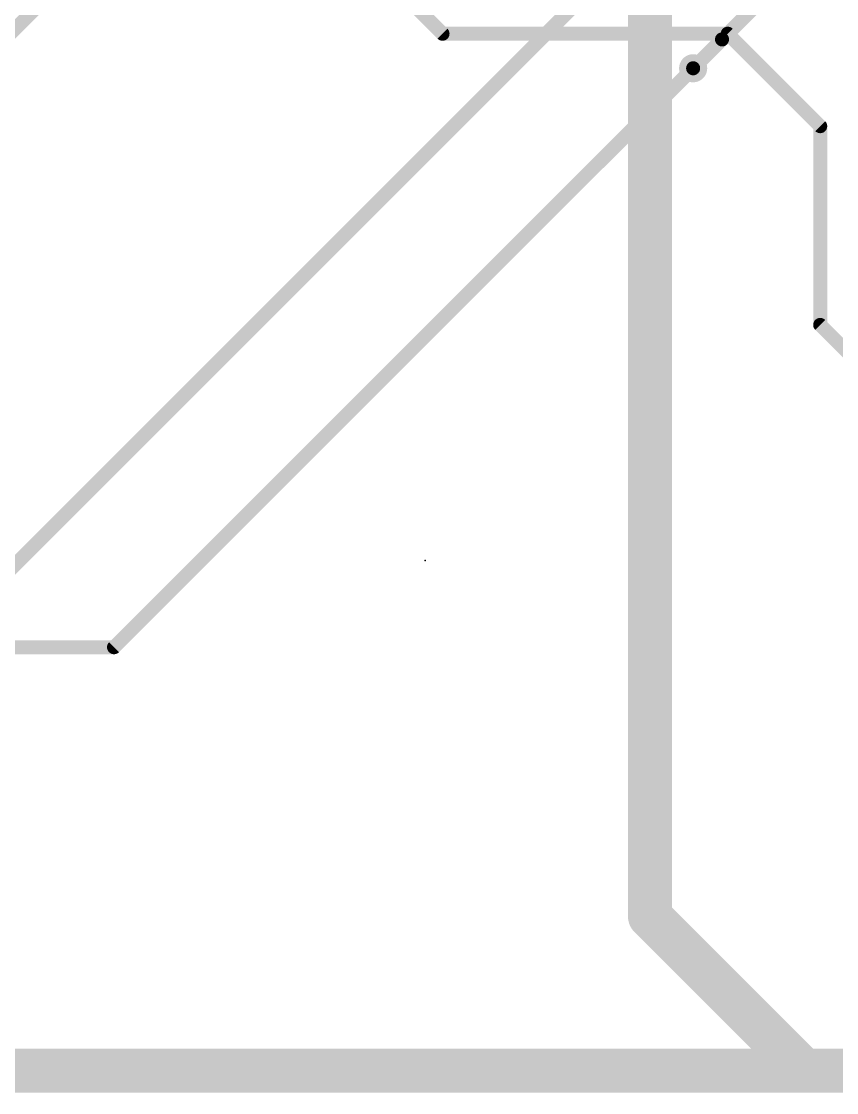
# Model space of a CAD drawing. Extents: x -12 to 133, y -27 to 98.
# Drawn here: x 38.32 to 61.9, y 1.11 to 32.11 of the extents above; entities that cross this region are included whole.
import ezdxf

# ---------------------------------------------------------------- set-up
doc = ezdxf.new("R2010")
doc.units = 0
for name, color, linetype in [('1', 12, 'CONTINUOUS'), ('16', 132, 'CONTINUOUS'), ('18', 110, 'CONTINUOUS'), ('23', 53, 'CONTINUOUS')]:
    doc.layers.add(name, color=color, linetype=linetype)

# ---------------------------------------------------------------- blocks, each defined once
blk = doc.blocks.new('ROUNDV')
at = {"const_width": 0.5}
blk.add_lwpolyline([(0, -0.25, 1), (0, 0.25, 1), (0, -0.25)], format="xyb", dxfattribs=at)

msp = doc.modelspace()

# ---------------------------------------------------------------- linework, layer by layer
at = {"layer": '1'}
for points, const_width in [([(34.5, 28.25), (51.25, 45)], 0.4064), ([(56.5, 6.21), (56.5, 41.25)], 1.27), ([(58.585, 31.585), (61.5, 34.5)], 0.4064), ([(37, 15.25), (55.25, 33.5)], 0.4064), ([(57.75, 30.75), (58.585, 31.585)], 0.4064), ([(60.96, 1.75), (56.5, 6.21)], 1.27), ([(8.41, 1.75), (60.96, 1.75)], 1.27), ([(60.96, 1.75), (63.5, 1.75)], 1.27)]:
    msp.add_lwpolyline(points, dxfattribs=dict(at, const_width=const_width))
for points, const_width in [([(58.5132, 31.6568, 1), (58.6568, 31.5132)], 0.2032), ([(58.6568, 31.5132, 1), (58.5132, 31.6568)], 0.2032), ([(57.6782, 30.8218, 1), (57.8218, 30.6782)], 0.2032), ([(56.7245, 6.4345, 1), (56.2755, 5.9855)], 0.635), ([(56.1825, 6.21, 1), (56.8175, 6.21)], 0.635), ([(60.96, 2.0675, 1), (60.96, 1.4325)], 0.635), ([(60.7355, 1.5255, 1), (61.1845, 1.9745)], 0.635), ([(60.96, 1.4325, 1), (60.96, 2.0675)], 0.635)]:
    msp.add_lwpolyline(points, format="xyb", dxfattribs=dict(at, const_width=const_width))
at = {"layer": '16', "const_width": 0.4064}
for points in [[(41.5, 40.75), (50.5, 31.75)], [(58.75, 31.75), (50.5, 31.75)], [(61.425, 29.075), (58.75, 31.75)], [(41, 14), (57.75, 30.75)], [(61.425, 23.325), (61.425, 29.075)], [(64.5, 20.25), (61.425, 23.325)], [(35.59, 14), (41, 14)]]:
    msp.add_lwpolyline(points, dxfattribs=at)
at = {"layer": '16', "const_width": 0.2032}
for points in [[(50.5, 31.8516, 1), (50.5, 31.6484)], [(50.4282, 31.6782, 1), (50.5718, 31.8218)], [(58.8218, 31.8218, 1), (58.6782, 31.6782)], [(58.75, 31.6484, 1), (58.75, 31.8516)], [(57.8218, 30.6782, 1), (57.6782, 30.8218)], [(61.5266, 29.075, 1), (61.3234, 29.075)], [(61.3532, 29.0032, 1), (61.4968, 29.1468)], [(61.3234, 23.325, 1), (61.5266, 23.325)], [(61.4968, 23.3968, 1), (61.3532, 23.2532)], [(40.9282, 14.0718, 1), (41.0718, 13.9282)], [(41, 13.8984, 1), (41, 14.1016)]]:
    msp.add_lwpolyline(points, format="xyb", dxfattribs=at)
at = {"layer": '23'}
msp.add_point((50, 16.51), dxfattribs=at)

# ---------------------------------------------------------------- block references
at = {"layer": '18', "xscale": 0.8128, "yscale": 0.8128}
msp.add_blockref('ROUNDV', (57.75, 30.75), dxfattribs=at)
msp.add_blockref('ROUNDV', (57.75, 30.75), dxfattribs=at)

doc.saveas('drawing.dxf')
